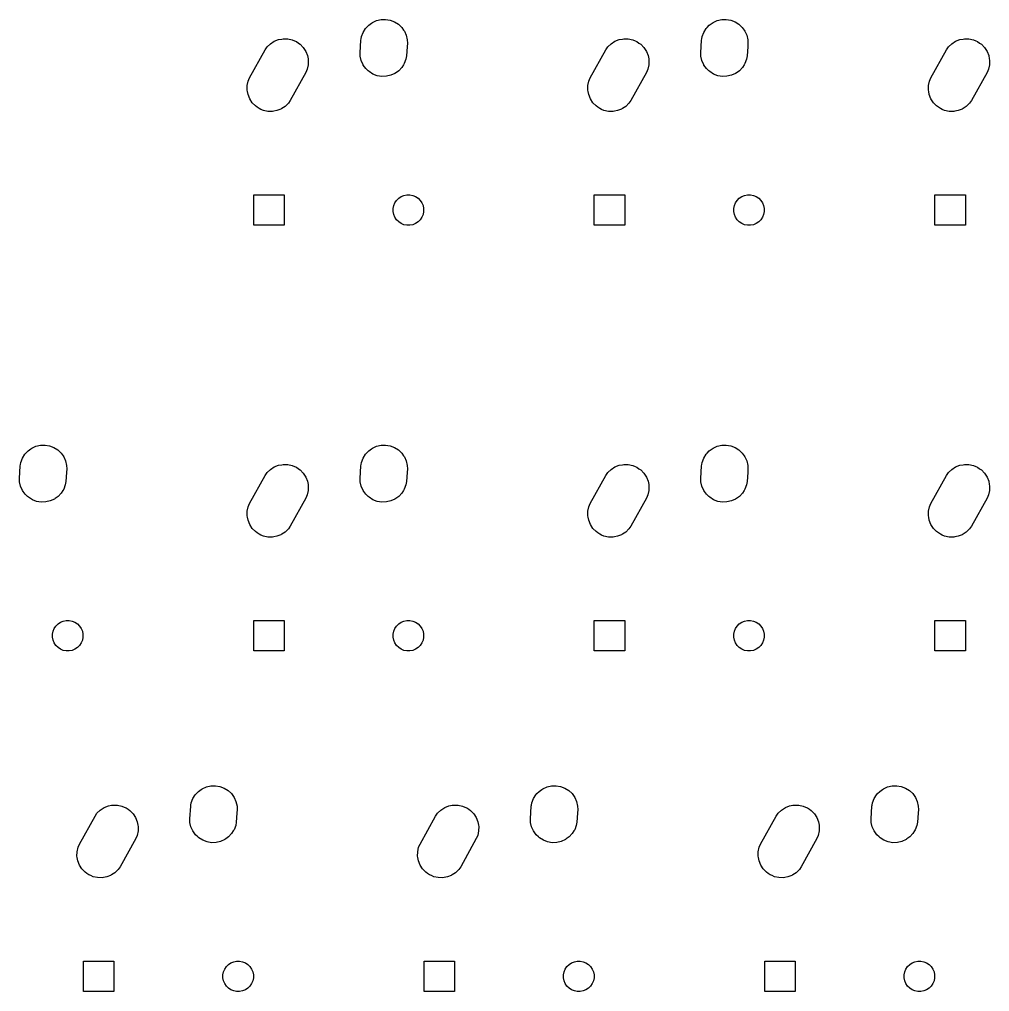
# Model space of a CAD drawing. Extents: x -4 to 377, y -6 to 112.
# Drawn here: x 82.9 to 137.1, y 55.3 to 109.7 of the extents above; entities that cross this region are included whole.
import ezdxf

# ---------------------------------------------------------------- set-up
doc = ezdxf.new("R2010")
doc.units = 0
doc.header["$MEASUREMENT"] = 0
doc.layers.add('BLACK', color=7, linetype='CONTINUOUS')

msp = doc.modelspace()

# ---------------------------------------------------------------- linework, layer by layer
at = {"layer": 'BLACK', "linetype": 'CONTINUOUS'}
for p, q in [((102.292, 109.219), (102.41, 109.344)), ((102.41, 109.344), (102.567, 109.456)), ((102.567, 109.456), (102.619, 109.493)), ((102.619, 109.493), (102.853, 109.598)), ((102.853, 109.598), (103.102, 109.656)), ((102.853, 109.598), (102.853, 109.598)), ((103.102, 109.656), (103.359, 109.664)), ((103.359, 109.664), (103.359, 109.664)), ((103.359, 109.664), (103.611, 109.621)), ((103.611, 109.621), (103.851, 109.53)), ((103.851, 109.53), (104.068, 109.394)), ((104.068, 109.394), (104.255, 109.219)), ((121.342, 109.219), (121.46, 109.344)), ((121.46, 109.344), (121.617, 109.456)), ((121.617, 109.456), (121.669, 109.493)), ((121.669, 109.493), (121.903, 109.598)), ((121.903, 109.598), (122.152, 109.656)), ((121.903, 109.598), (121.903, 109.598)), ((122.152, 109.656), (122.409, 109.664)), ((122.409, 109.664), (122.409, 109.664)), ((122.409, 109.664), (122.661, 109.621)), ((122.661, 109.621), (122.901, 109.53)), ((122.901, 109.53), (123.118, 109.394)), ((123.118, 109.394), (123.305, 109.219)), ((102.008, 108.701), (102.099, 108.941)), ((102.099, 108.941), (102.235, 109.158)), ((102.235, 109.158), (102.292, 109.219)), ((104.255, 109.219), (104.366, 109.062)), ((104.366, 109.062), (104.404, 109.01)), ((104.404, 109.01), (104.509, 108.776)), ((104.509, 108.776), (104.509, 108.776)), ((104.509, 108.776), (104.566, 108.527)), ((121.058, 108.701), (121.149, 108.941)), ((121.149, 108.941), (121.285, 109.158)), ((121.285, 109.158), (121.342, 109.219)), ((123.305, 109.219), (123.416, 109.062)), ((123.416, 109.062), (123.454, 109.01)), ((123.454, 109.01), (123.559, 108.776)), ((123.559, 108.776), (123.559, 108.776)), ((123.559, 108.776), (123.616, 108.527)), ((96.7334, 108.125), (96.9175, 108.304)), ((96.9175, 108.304), (97.1329, 108.443)), ((97.1329, 108.443), (97.3712, 108.537)), ((97.3712, 108.537), (97.5502, 108.57)), ((97.5502, 108.57), (97.6233, 108.583)), ((97.6233, 108.583), (97.8796, 108.579)), ((97.8796, 108.579), (98.1301, 108.525)), ((98.1301, 108.525), (98.2634, 108.467)), ((98.2634, 108.467), (98.3652, 108.423)), ((98.3652, 108.423), (98.4767, 108.346)), ((98.4767, 108.346), (98.576, 108.277)), ((98.576, 108.277), (98.576, 108.277)), ((98.576, 108.277), (98.7543, 108.093)), ((101.928, 107.805), (101.976, 108.512)), ((101.976, 108.512), (101.988, 108.583)), ((101.988, 108.583), (102.008, 108.701)), ((104.572, 108.335), (104.558, 108.125)), ((104.566, 108.527), (104.572, 108.335)), ((115.783, 108.125), (115.968, 108.304)), ((115.968, 108.304), (116.183, 108.443)), ((116.183, 108.443), (116.421, 108.537)), ((116.421, 108.537), (116.6, 108.57)), ((116.6, 108.57), (116.673, 108.583)), ((116.673, 108.583), (116.93, 108.579)), ((116.93, 108.579), (117.18, 108.525)), ((117.18, 108.525), (117.313, 108.467)), ((117.313, 108.467), (117.415, 108.423)), ((117.415, 108.423), (117.527, 108.346)), ((117.527, 108.346), (117.626, 108.277)), ((117.626, 108.277), (117.626, 108.277)), ((117.626, 108.277), (117.804, 108.093)), ((120.978, 107.805), (121.026, 108.512)), ((121.026, 108.512), (121.038, 108.583)), ((121.038, 108.583), (121.058, 108.701)), ((123.622, 108.335), (123.608, 108.125)), ((123.616, 108.527), (123.622, 108.335)), ((134.833, 108.125), (135.018, 108.304)), ((135.018, 108.304), (135.233, 108.443)), ((135.233, 108.443), (135.471, 108.537)), ((135.471, 108.537), (135.65, 108.57)), ((135.65, 108.57), (135.723, 108.583)), ((135.723, 108.583), (135.98, 108.579)), ((135.98, 108.579), (136.23, 108.525)), ((136.23, 108.525), (136.363, 108.467)), ((136.363, 108.467), (136.465, 108.423)), ((136.465, 108.423), (136.577, 108.346)), ((136.577, 108.346), (136.676, 108.277)), ((136.676, 108.277), (136.676, 108.277)), ((136.676, 108.277), (136.854, 108.093)), ((95.7512, 106.396), (96.6242, 107.968)), ((96.6242, 107.968), (96.7334, 108.125)), ((96.7334, 108.125), (96.7334, 108.125)), ((98.7543, 108.093), (98.8932, 107.878)), ((98.8932, 107.878), (98.9874, 107.639)), ((101.933, 107.639), (101.928, 107.805)), ((104.558, 108.125), (104.524, 107.628)), ((114.801, 106.396), (115.674, 107.968)), ((115.674, 107.968), (115.783, 108.125)), ((115.783, 108.125), (115.783, 108.125)), ((117.804, 108.093), (117.943, 107.878)), ((117.943, 107.878), (118.037, 107.639)), ((120.983, 107.639), (120.978, 107.805)), ((123.608, 108.125), (123.574, 107.628)), ((133.851, 106.396), (134.724, 107.968)), ((134.724, 107.968), (134.833, 108.125)), ((134.833, 108.125), (134.833, 108.125)), ((136.854, 108.093), (136.993, 107.878)), ((136.993, 107.878), (137.087, 107.639)), ((99.0292, 107.131), (98.9752, 106.88)), ((98.9874, 107.639), (99.02, 107.46)), ((99.02, 107.46), (99.0334, 107.387)), ((99.0334, 107.387), (99.0292, 107.131)), ((101.934, 107.613), (101.933, 107.639)), ((101.991, 107.364), (101.934, 107.613)), ((102.096, 107.13), (101.991, 107.364)), ((102.11, 107.111), (102.096, 107.13)), ((104.358, 107.13), (104.265, 106.982)), ((104.401, 107.199), (104.358, 107.13)), ((104.492, 107.439), (104.401, 107.199)), ((104.524, 107.628), (104.492, 107.439)), ((118.079, 107.131), (118.025, 106.88)), ((118.037, 107.639), (118.07, 107.46)), ((118.07, 107.46), (118.083, 107.387)), ((118.083, 107.387), (118.079, 107.131)), ((120.984, 107.613), (120.983, 107.639)), ((121.041, 107.364), (120.984, 107.613)), ((121.146, 107.13), (121.041, 107.364)), ((121.16, 107.111), (121.146, 107.13)), ((123.408, 107.13), (123.315, 106.982)), ((123.451, 107.199), (123.408, 107.13)), ((123.542, 107.439), (123.451, 107.199)), ((123.574, 107.628), (123.542, 107.439)), ((137.129, 107.131), (137.075, 106.88)), ((137.087, 107.639), (137.12, 107.46)), ((137.12, 107.46), (137.133, 107.387)), ((137.133, 107.387), (137.129, 107.131)), ((98.8988, 106.704), (98.0258, 105.132)), ((98.9752, 106.88), (98.8988, 106.704)), ((102.245, 106.921), (102.11, 107.111)), ((102.379, 106.796), (102.245, 106.921)), ((102.432, 106.746), (102.379, 106.796)), ((102.649, 106.61), (102.432, 106.746)), ((102.889, 106.519), (102.649, 106.61)), ((103.881, 106.647), (103.647, 106.542)), ((103.96, 106.703), (103.881, 106.647)), ((104.09, 106.796), (103.96, 106.703)), ((104.265, 106.982), (104.09, 106.796)), ((117.949, 106.704), (117.076, 105.132)), ((118.025, 106.88), (117.949, 106.704)), ((121.295, 106.921), (121.16, 107.111)), ((121.429, 106.796), (121.295, 106.921)), ((121.482, 106.746), (121.429, 106.796)), ((121.699, 106.61), (121.482, 106.746)), ((121.939, 106.519), (121.699, 106.61)), ((122.931, 106.647), (122.697, 106.542)), ((123.01, 106.703), (122.931, 106.647)), ((123.14, 106.796), (123.01, 106.703)), ((123.315, 106.982), (123.14, 106.796)), ((136.999, 106.704), (136.126, 105.132)), ((137.075, 106.88), (136.999, 106.704)), ((95.6208, 105.969), (95.6748, 106.22)), ((95.6748, 106.22), (95.7512, 106.396)), ((103.141, 106.476), (102.889, 106.519)), ((103.398, 106.484), (103.141, 106.476)), ((103.141, 106.476), (103.141, 106.476)), ((103.647, 106.542), (103.398, 106.484)), ((103.647, 106.542), (103.647, 106.542)), ((114.671, 105.969), (114.725, 106.22)), ((114.725, 106.22), (114.801, 106.396)), ((122.191, 106.476), (121.939, 106.519)), ((122.448, 106.484), (122.191, 106.476)), ((122.191, 106.476), (122.191, 106.476)), ((122.697, 106.542), (122.448, 106.484)), ((122.697, 106.542), (122.697, 106.542)), ((133.721, 105.969), (133.775, 106.22)), ((133.775, 106.22), (133.851, 106.396)), ((95.6166, 105.713), (95.6208, 105.969)), ((95.63, 105.64), (95.6166, 105.713)), ((95.6626, 105.461), (95.63, 105.64)), ((114.667, 105.713), (114.671, 105.969)), ((114.68, 105.64), (114.667, 105.713)), ((114.713, 105.461), (114.68, 105.64)), ((133.717, 105.713), (133.721, 105.969)), ((133.73, 105.64), (133.717, 105.713)), ((133.763, 105.461), (133.73, 105.64)), ((95.7568, 105.222), (95.6626, 105.461)), ((95.8957, 105.007), (95.7568, 105.222)), ((96.074, 104.823), (95.8957, 105.007)), ((97.9166, 104.975), (97.7325, 104.796)), ((98.0258, 105.132), (97.9166, 104.975)), ((97.9166, 104.975), (97.9166, 104.975)), ((114.807, 105.222), (114.713, 105.461)), ((114.946, 105.007), (114.807, 105.222)), ((115.124, 104.823), (114.946, 105.007)), ((116.967, 104.975), (116.782, 104.796)), ((117.076, 105.132), (116.967, 104.975)), ((116.967, 104.975), (116.967, 104.975)), ((133.857, 105.222), (133.763, 105.461)), ((133.996, 105.007), (133.857, 105.222)), ((134.174, 104.823), (133.996, 105.007)), ((136.017, 104.975), (135.832, 104.796)), ((136.126, 105.132), (136.017, 104.975)), ((136.017, 104.975), (136.017, 104.975)), ((96.1733, 104.754), (96.074, 104.823)), ((96.074, 104.823), (96.074, 104.823)), ((96.2848, 104.677), (96.1733, 104.754)), ((96.3866, 104.633), (96.2848, 104.677)), ((96.5199, 104.575), (96.3866, 104.633)), ((96.7704, 104.521), (96.5199, 104.575)), ((97.0267, 104.517), (96.7704, 104.521)), ((97.0998, 104.53), (97.0267, 104.517)), ((97.2788, 104.563), (97.0998, 104.53)), ((97.4945, 104.648), (97.2788, 104.563)), ((97.5171, 104.657), (97.4945, 104.648)), ((97.548, 104.677), (97.5171, 104.657)), ((97.7325, 104.796), (97.548, 104.677)), ((115.223, 104.754), (115.124, 104.823)), ((115.124, 104.823), (115.124, 104.823)), ((115.335, 104.677), (115.223, 104.754)), ((115.437, 104.633), (115.335, 104.677)), ((115.57, 104.575), (115.437, 104.633)), ((115.82, 104.521), (115.57, 104.575)), ((116.077, 104.517), (115.82, 104.521)), ((116.15, 104.53), (116.077, 104.517)), ((116.329, 104.563), (116.15, 104.53)), ((116.545, 104.648), (116.329, 104.563)), ((116.567, 104.657), (116.545, 104.648)), ((116.598, 104.677), (116.567, 104.657)), ((116.782, 104.796), (116.598, 104.677)), ((134.273, 104.754), (134.174, 104.823)), ((134.174, 104.823), (134.174, 104.823)), ((134.385, 104.677), (134.273, 104.754)), ((134.487, 104.633), (134.385, 104.677)), ((134.62, 104.575), (134.487, 104.633)), ((134.87, 104.521), (134.62, 104.575)), ((135.127, 104.517), (134.87, 104.521)), ((135.2, 104.53), (135.127, 104.517)), ((135.379, 104.563), (135.2, 104.53)), ((135.595, 104.648), (135.379, 104.563)), ((135.617, 104.657), (135.595, 104.648)), ((135.648, 104.677), (135.617, 104.657)), ((135.832, 104.796), (135.648, 104.677)), ((95.979, 98.149), (95.979, 99.851)), ((95.979, 99.851), (97.681, 99.851)), ((97.681, 99.851), (97.681, 98.149)), ((103.876, 99.4031), (103.969, 99.5425)), ((103.969, 99.5425), (104.088, 99.661)), ((104.088, 99.661), (104.227, 99.7541)), ((104.227, 99.7541), (104.382, 99.8183)), ((104.382, 99.8183), (104.546, 99.851)), ((104.546, 99.851), (104.714, 99.851)), ((104.714, 99.851), (104.878, 99.8183)), ((104.878, 99.8183), (105.033, 99.7541)), ((105.033, 99.7541), (105.172, 99.661)), ((105.172, 99.661), (105.291, 99.5425)), ((105.291, 99.5425), (105.384, 99.4031)), ((115.029, 98.149), (115.029, 99.851)), ((115.029, 99.851), (116.731, 99.851)), ((116.731, 99.851), (116.731, 98.149)), ((122.926, 99.4031), (123.019, 99.5425)), ((123.019, 99.5425), (123.138, 99.661)), ((123.138, 99.661), (123.277, 99.7541)), ((123.277, 99.7541), (123.432, 99.8183)), ((123.432, 99.8183), (123.596, 99.851)), ((123.596, 99.851), (123.764, 99.851)), ((123.764, 99.851), (123.928, 99.8183)), ((123.928, 99.8183), (124.083, 99.7541)), ((124.083, 99.7541), (124.222, 99.661)), ((124.222, 99.661), (124.341, 99.5425)), ((124.341, 99.5425), (124.434, 99.4031)), ((134.079, 98.149), (134.079, 99.851)), ((134.079, 99.851), (135.781, 99.851)), ((135.781, 99.851), (135.781, 98.149)), ((103.779, 99.0838), (103.812, 99.2482)), ((103.779, 98.9162), (103.779, 99.0838)), ((103.812, 99.2482), (103.876, 99.4031)), ((105.384, 99.4031), (105.448, 99.2482)), ((105.448, 99.2482), (105.481, 99.0838)), ((105.481, 99.0838), (105.481, 98.9162)), ((122.829, 99.0838), (122.862, 99.2482)), ((122.829, 98.9162), (122.829, 99.0838)), ((122.862, 99.2482), (122.926, 99.4031)), ((124.434, 99.4031), (124.498, 99.2482)), ((124.498, 99.2482), (124.531, 99.0838)), ((124.531, 99.0838), (124.531, 98.9162)), ((103.812, 98.7518), (103.779, 98.9162)), ((103.876, 98.5969), (103.812, 98.7518)), ((103.969, 98.4575), (103.876, 98.5969)), ((104.088, 98.339), (103.969, 98.4575)), ((105.291, 98.4575), (105.172, 98.339)), ((105.384, 98.5969), (105.291, 98.4575)), ((105.448, 98.7518), (105.384, 98.5969)), ((105.481, 98.9162), (105.448, 98.7518)), ((122.862, 98.7518), (122.829, 98.9162)), ((122.926, 98.5969), (122.862, 98.7518)), ((123.019, 98.4575), (122.926, 98.5969)), ((123.138, 98.339), (123.019, 98.4575)), ((124.341, 98.4575), (124.222, 98.339)), ((124.434, 98.5969), (124.341, 98.4575)), ((124.498, 98.7518), (124.434, 98.5969)), ((124.531, 98.9162), (124.498, 98.7518)), ((97.681, 98.149), (95.979, 98.149)), ((104.227, 98.2459), (104.088, 98.339)), ((104.382, 98.1817), (104.227, 98.2459)), ((104.546, 98.149), (104.382, 98.1817)), ((104.714, 98.149), (104.546, 98.149)), ((104.878, 98.1817), (104.714, 98.149)), ((105.033, 98.2459), (104.878, 98.1817)), ((105.172, 98.339), (105.033, 98.2459)), ((116.731, 98.149), (115.029, 98.149)), ((123.277, 98.2459), (123.138, 98.339)), ((123.432, 98.1817), (123.277, 98.2459)), ((123.596, 98.149), (123.432, 98.1817)), ((123.764, 98.149), (123.596, 98.149)), ((123.928, 98.1817), (123.764, 98.149)), ((124.083, 98.2459), (123.928, 98.1817)), ((124.222, 98.339), (124.083, 98.2459)), ((135.781, 98.149), (134.079, 98.149)), ((83.1847, 85.3479), (83.242, 85.4087)), ((83.242, 85.4087), (83.3603, 85.5345)), ((83.3603, 85.5345), (83.5166, 85.6458)), ((83.5166, 85.6458), (83.569, 85.6832)), ((83.569, 85.6832), (83.8027, 85.7883)), ((83.8027, 85.7883), (83.8028, 85.7883)), ((83.8028, 85.7883), (84.0525, 85.8459)), ((84.0525, 85.8459), (84.3086, 85.8536)), ((84.3086, 85.8536), (84.3086, 85.8536)), ((84.3086, 85.8536), (84.5614, 85.8112)), ((84.5614, 85.8112), (84.801, 85.7203)), ((84.801, 85.7203), (85.0183, 85.5844)), ((85.0183, 85.5844), (85.2049, 85.4087)), ((85.2049, 85.4087), (85.3162, 85.2524)), ((102.235, 85.3479), (102.292, 85.4087)), ((102.292, 85.4087), (102.41, 85.5345)), ((102.41, 85.5345), (102.567, 85.6458)), ((102.567, 85.6458), (102.619, 85.6832)), ((102.619, 85.6832), (102.853, 85.7883)), ((102.853, 85.7883), (103.102, 85.8459)), ((102.853, 85.7883), (102.853, 85.7883)), ((103.102, 85.8459), (103.359, 85.8536)), ((103.359, 85.8536), (103.359, 85.8536)), ((103.359, 85.8536), (103.611, 85.8112)), ((103.611, 85.8112), (103.851, 85.7203)), ((103.851, 85.7203), (104.068, 85.5844)), ((104.068, 85.5844), (104.255, 85.4087)), ((104.255, 85.4087), (104.366, 85.2524)), ((121.285, 85.3479), (121.342, 85.4087)), ((121.342, 85.4087), (121.46, 85.5345)), ((121.46, 85.5345), (121.617, 85.6458)), ((121.617, 85.6458), (121.669, 85.6832)), ((121.669, 85.6832), (121.903, 85.7883)), ((121.903, 85.7883), (122.152, 85.8459)), ((121.903, 85.7883), (121.903, 85.7883)), ((122.152, 85.8459), (122.409, 85.8536)), ((122.409, 85.8536), (122.409, 85.8536)), ((122.409, 85.8536), (122.661, 85.8112)), ((122.661, 85.8112), (122.901, 85.7203)), ((122.901, 85.7203), (123.118, 85.5844)), ((123.118, 85.5844), (123.305, 85.4087)), ((123.305, 85.4087), (123.416, 85.2524)), ((82.938, 84.7729), (82.9579, 84.891)), ((82.9579, 84.891), (83.0488, 85.1306)), ((83.0488, 85.1306), (83.1847, 85.3479)), ((85.3162, 85.2524), (85.3536, 85.2)), ((85.3536, 85.2), (85.4587, 84.9663)), ((85.4587, 84.9663), (85.4587, 84.9663)), ((85.4587, 84.9663), (85.5163, 84.7166)), ((101.988, 84.7729), (102.008, 84.891)), ((102.008, 84.891), (102.099, 85.1306)), ((102.099, 85.1306), (102.235, 85.3479)), ((104.366, 85.2524), (104.404, 85.2)), ((104.404, 85.2), (104.509, 84.9663)), ((104.509, 84.9663), (104.509, 84.9663)), ((104.509, 84.9663), (104.566, 84.7166)), ((121.038, 84.7729), (121.058, 84.891)), ((121.058, 84.891), (121.149, 85.1306)), ((121.149, 85.1306), (121.285, 85.3479)), ((123.416, 85.2524), (123.454, 85.2)), ((123.454, 85.2), (123.559, 84.9663)), ((123.559, 84.9663), (123.559, 84.9663)), ((123.559, 84.9663), (123.616, 84.7166)), ((82.8779, 83.9954), (82.9261, 84.7016)), ((82.9261, 84.7016), (82.938, 84.7729)), ((85.5078, 84.3155), (85.4739, 83.8184)), ((85.5221, 84.5246), (85.5078, 84.3155)), ((85.5163, 84.7166), (85.5221, 84.5246)), ((96.6242, 84.1575), (96.7334, 84.3155)), ((96.7334, 84.3155), (96.9175, 84.4938)), ((96.7334, 84.3155), (96.7334, 84.3155)), ((96.9175, 84.4938), (97.1329, 84.6327)), ((97.1329, 84.6327), (97.3712, 84.7269)), ((97.3712, 84.7269), (97.5502, 84.7595)), ((97.5502, 84.7595), (97.6233, 84.7729)), ((97.6233, 84.7729), (97.8796, 84.7687)), ((97.8796, 84.7687), (98.1301, 84.7147)), ((98.1301, 84.7147), (98.2634, 84.6569)), ((98.2634, 84.6569), (98.3652, 84.6128)), ((98.3652, 84.6128), (98.4767, 84.5357)), ((98.4767, 84.5357), (98.576, 84.467)), ((98.576, 84.467), (98.576, 84.467)), ((98.576, 84.467), (98.7543, 84.2829)), ((98.7543, 84.2829), (98.8932, 84.0675)), ((101.928, 83.9954), (101.976, 84.7016)), ((101.976, 84.7016), (101.988, 84.7729)), ((104.558, 84.3155), (104.524, 83.8184)), ((104.572, 84.5246), (104.558, 84.3155)), ((104.566, 84.7166), (104.572, 84.5246)), ((115.674, 84.1575), (115.783, 84.3155)), ((115.783, 84.3155), (115.968, 84.4938)), ((115.783, 84.3155), (115.783, 84.3155)), ((115.968, 84.4938), (116.183, 84.6327)), ((116.183, 84.6327), (116.421, 84.7269)), ((116.421, 84.7269), (116.6, 84.7595)), ((116.6, 84.7595), (116.673, 84.7729)), ((116.673, 84.7729), (116.93, 84.7687)), ((116.93, 84.7687), (117.18, 84.7147)), ((117.18, 84.7147), (117.313, 84.6569)), ((117.313, 84.6569), (117.415, 84.6128)), ((117.415, 84.6128), (117.527, 84.5357)), ((117.527, 84.5357), (117.626, 84.467)), ((117.626, 84.467), (117.626, 84.467)), ((117.626, 84.467), (117.804, 84.2829)), ((117.804, 84.2829), (117.943, 84.0675)), ((120.978, 83.9954), (121.026, 84.7016)), ((121.026, 84.7016), (121.038, 84.7729)), ((123.608, 84.3155), (123.574, 83.8184)), ((123.622, 84.5246), (123.608, 84.3155)), ((123.616, 84.7166), (123.622, 84.5246)), ((134.724, 84.1575), (134.833, 84.3155)), ((134.833, 84.3155), (135.018, 84.4938)), ((134.833, 84.3155), (134.833, 84.3155)), ((135.018, 84.4938), (135.233, 84.6327)), ((135.233, 84.6327), (135.471, 84.7269)), ((135.471, 84.7269), (135.65, 84.7595)), ((135.65, 84.7595), (135.723, 84.7729)), ((135.723, 84.7729), (135.98, 84.7687)), ((135.98, 84.7687), (136.23, 84.7147)), ((136.23, 84.7147), (136.363, 84.6569)), ((136.363, 84.6569), (136.465, 84.6128)), ((136.465, 84.6128), (136.577, 84.5357)), ((136.577, 84.5357), (136.676, 84.467)), ((136.676, 84.467), (136.676, 84.467)), ((136.676, 84.467), (136.854, 84.2829)), ((136.854, 84.2829), (136.993, 84.0675)), ((82.8829, 83.8292), (82.8779, 83.9954)), ((82.8837, 83.8034), (82.8829, 83.8292)), ((82.9413, 83.5537), (82.8837, 83.8034)), ((85.4739, 83.8184), (85.4421, 83.629)), ((95.7512, 82.5859), (96.6242, 84.1575)), ((98.8932, 84.0675), (98.9874, 83.8292)), ((98.9874, 83.8292), (99.02, 83.6502)), ((101.933, 83.8292), (101.928, 83.9954)), ((101.934, 83.8034), (101.933, 83.8292)), ((101.991, 83.5537), (101.934, 83.8034)), ((104.524, 83.8184), (104.492, 83.629)), ((114.801, 82.5859), (115.674, 84.1575)), ((117.943, 84.0675), (118.037, 83.8292)), ((118.037, 83.8292), (118.07, 83.6502)), ((120.983, 83.8292), (120.978, 83.9954)), ((120.984, 83.8034), (120.983, 83.8292)), ((121.041, 83.5537), (120.984, 83.8034)), ((123.574, 83.8184), (123.542, 83.629)), ((133.851, 82.5859), (134.724, 84.1575)), ((136.993, 84.0675), (137.087, 83.8292)), ((137.087, 83.8292), (137.12, 83.6502)), ((83.0464, 83.32), (82.9413, 83.5537)), ((83.0838, 83.2675), (83.0464, 83.32)), ((83.1951, 83.1113), (83.0838, 83.2675)), ((85.3078, 83.32), (85.2153, 83.1721)), ((85.3512, 83.3894), (85.3078, 83.32)), ((85.4421, 83.629), (85.3512, 83.3894)), ((99.0292, 83.3208), (98.9752, 83.0703)), ((99.02, 83.6502), (99.0334, 83.5771)), ((99.0334, 83.5771), (99.0292, 83.3208)), ((102.096, 83.32), (101.991, 83.5537)), ((102.134, 83.2675), (102.096, 83.32)), ((102.245, 83.1113), (102.134, 83.2675)), ((104.358, 83.32), (104.265, 83.1721)), ((104.401, 83.3894), (104.358, 83.32)), ((104.492, 83.629), (104.401, 83.3894)), ((118.079, 83.3208), (118.025, 83.0703)), ((118.07, 83.6502), (118.083, 83.5771)), ((118.083, 83.5771), (118.079, 83.3208)), ((121.146, 83.32), (121.041, 83.5537)), ((121.184, 83.2675), (121.146, 83.32)), ((121.295, 83.1113), (121.184, 83.2675)), ((123.408, 83.32), (123.315, 83.1721)), ((123.451, 83.3894), (123.408, 83.32)), ((123.542, 83.629), (123.451, 83.3894)), ((137.129, 83.3208), (137.075, 83.0703)), ((137.12, 83.6502), (137.133, 83.5771)), ((137.133, 83.5771), (137.129, 83.3208)), ((83.3287, 82.9855), (83.1951, 83.1113)), ((83.3817, 82.9356), (83.3287, 82.9855)), ((83.599, 82.7997), (83.3817, 82.9356)), ((83.8386, 82.7088), (83.599, 82.7997)), ((84.0914, 82.6664), (83.8386, 82.7088)), ((84.3475, 82.6741), (84.0914, 82.6664)), ((84.0914, 82.6664), (84.0914, 82.6664)), ((84.5972, 82.7317), (84.3475, 82.6741)), ((84.5973, 82.7317), (84.5972, 82.7317)), ((84.831, 82.8368), (84.5973, 82.7317)), ((84.8834, 82.8742), (84.831, 82.8368)), ((85.0397, 82.9855), (84.8834, 82.8742)), ((85.2153, 83.1721), (85.0397, 82.9855)), ((98.8988, 82.8941), (98.0258, 81.3225)), ((98.9752, 83.0703), (98.8988, 82.8941)), ((102.379, 82.9855), (102.245, 83.1113)), ((102.432, 82.9356), (102.379, 82.9855)), ((102.649, 82.7997), (102.432, 82.9356)), ((102.889, 82.7088), (102.649, 82.7997)), ((103.141, 82.6664), (102.889, 82.7088)), ((103.398, 82.6741), (103.141, 82.6664)), ((103.141, 82.6664), (103.141, 82.6664)), ((103.647, 82.7317), (103.398, 82.6741)), ((103.881, 82.8368), (103.647, 82.7317)), ((103.647, 82.7317), (103.647, 82.7317)), ((103.933, 82.8742), (103.881, 82.8368)), ((104.09, 82.9855), (103.933, 82.8742)), ((104.265, 83.1721), (104.09, 82.9855)), ((117.949, 82.8941), (117.076, 81.3225)), ((118.025, 83.0703), (117.949, 82.8941)), ((121.429, 82.9855), (121.295, 83.1113)), ((121.482, 82.9356), (121.429, 82.9855)), ((121.699, 82.7997), (121.482, 82.9356)), ((121.939, 82.7088), (121.699, 82.7997)), ((122.191, 82.6664), (121.939, 82.7088)), ((122.448, 82.6741), (122.191, 82.6664)), ((122.191, 82.6664), (122.191, 82.6664)), ((122.697, 82.7317), (122.448, 82.6741)), ((122.931, 82.8368), (122.697, 82.7317)), ((122.697, 82.7317), (122.697, 82.7317)), ((122.983, 82.8742), (122.931, 82.8368)), ((123.14, 82.9855), (122.983, 82.8742)), ((123.315, 83.1721), (123.14, 82.9855)), ((136.999, 82.8941), (136.126, 81.3225)), ((137.075, 83.0703), (136.999, 82.8941)), ((95.6166, 81.9029), (95.6208, 82.1592)), ((95.6208, 82.1592), (95.6748, 82.4097)), ((95.6748, 82.4097), (95.7512, 82.5859)), ((114.667, 81.9029), (114.671, 82.1592)), ((114.671, 82.1592), (114.725, 82.4097)), ((114.725, 82.4097), (114.801, 82.5859)), ((133.717, 81.9029), (133.721, 82.1592)), ((133.721, 82.1592), (133.775, 82.4097)), ((133.775, 82.4097), (133.851, 82.5859)), ((95.63, 81.8298), (95.6166, 81.9029)), ((95.6626, 81.6508), (95.63, 81.8298)), ((95.7568, 81.4125), (95.6626, 81.6508)), ((114.68, 81.8298), (114.667, 81.9029)), ((114.713, 81.6508), (114.68, 81.8298)), ((114.807, 81.4125), (114.713, 81.6508)), ((133.73, 81.8298), (133.717, 81.9029)), ((133.763, 81.6508), (133.73, 81.8298)), ((133.857, 81.4125), (133.763, 81.6508)), ((95.8957, 81.1971), (95.7568, 81.4125)), ((96.074, 81.013), (95.8957, 81.1971)), ((97.9166, 81.1645), (97.7325, 80.9862)), ((98.0258, 81.3225), (97.9166, 81.1645)), ((97.9166, 81.1645), (97.9166, 81.1645)), ((114.946, 81.1971), (114.807, 81.4125)), ((115.124, 81.013), (114.946, 81.1971)), ((116.967, 81.1645), (116.782, 80.9862)), ((117.076, 81.3225), (116.967, 81.1645)), ((116.967, 81.1645), (116.967, 81.1645)), ((133.996, 81.1971), (133.857, 81.4125)), ((134.174, 81.013), (133.996, 81.1971)), ((136.017, 81.1645), (135.832, 80.9862)), ((136.126, 81.3225), (136.017, 81.1645)), ((136.017, 81.1645), (136.017, 81.1645)), ((96.1733, 80.9443), (96.074, 81.013)), ((96.074, 81.013), (96.074, 81.013)), ((96.2848, 80.8672), (96.1733, 80.9443)), ((96.3866, 80.8231), (96.2848, 80.8672)), ((96.5199, 80.7653), (96.3866, 80.8231)), ((96.7704, 80.7113), (96.5199, 80.7653)), ((97.0267, 80.7071), (96.7704, 80.7113)), ((97.0998, 80.7205), (97.0267, 80.7071)), ((97.2788, 80.7531), (97.0998, 80.7205)), ((97.4945, 80.8384), (97.2788, 80.7531)), ((97.5171, 80.8473), (97.4945, 80.8384)), ((97.548, 80.8672), (97.5171, 80.8473)), ((97.7325, 80.9862), (97.548, 80.8672)), ((115.223, 80.9443), (115.124, 81.013)), ((115.124, 81.013), (115.124, 81.013)), ((115.335, 80.8672), (115.223, 80.9443)), ((115.437, 80.8231), (115.335, 80.8672)), ((115.57, 80.7653), (115.437, 80.8231)), ((115.82, 80.7113), (115.57, 80.7653)), ((116.077, 80.7071), (115.82, 80.7113)), ((116.15, 80.7205), (116.077, 80.7071)), ((116.329, 80.7531), (116.15, 80.7205)), ((116.545, 80.8384), (116.329, 80.7531)), ((116.567, 80.8473), (116.545, 80.8384)), ((116.598, 80.8672), (116.567, 80.8473)), ((116.782, 80.9862), (116.598, 80.8672)), ((134.273, 80.9443), (134.174, 81.013)), ((134.174, 81.013), (134.174, 81.013)), ((134.385, 80.8672), (134.273, 80.9443)), ((134.487, 80.8231), (134.385, 80.8672)), ((134.62, 80.7653), (134.487, 80.8231)), ((134.87, 80.7113), (134.62, 80.7653)), ((135.127, 80.7071), (134.87, 80.7113)), ((135.2, 80.7205), (135.127, 80.7071)), ((135.379, 80.7531), (135.2, 80.7205)), ((135.595, 80.8384), (135.379, 80.7531)), ((135.617, 80.8473), (135.595, 80.8384)), ((135.648, 80.8672), (135.617, 80.8473)), ((135.832, 80.9862), (135.648, 80.8672)), ((84.7617, 75.4382), (84.8259, 75.5931)), ((84.8259, 75.5931), (84.919, 75.7325)), ((84.919, 75.7325), (85.0375, 75.851)), ((85.0375, 75.851), (85.1769, 75.9441)), ((85.1769, 75.9441), (85.3318, 76.0083)), ((85.3318, 76.0083), (85.4962, 76.041)), ((85.4962, 76.041), (85.6638, 76.041)), ((85.6638, 76.041), (85.8282, 76.0083)), ((85.8282, 76.0083), (85.9831, 75.9441)), ((85.9831, 75.9441), (86.1225, 75.851)), ((86.1225, 75.851), (86.241, 75.7325)), ((86.241, 75.7325), (86.3341, 75.5931)), ((86.3341, 75.5931), (86.3983, 75.4382)), ((95.979, 74.339), (95.979, 76.041)), ((95.979, 76.041), (97.681, 76.041)), ((97.681, 76.041), (97.681, 74.339)), ((103.812, 75.4382), (103.876, 75.5931)), ((103.876, 75.5931), (103.969, 75.7325)), ((103.969, 75.7325), (104.088, 75.851)), ((104.088, 75.851), (104.227, 75.9441)), ((104.227, 75.9441), (104.382, 76.0083)), ((104.382, 76.0083), (104.546, 76.041)), ((104.546, 76.041), (104.714, 76.041)), ((104.714, 76.041), (104.878, 76.0083)), ((104.878, 76.0083), (105.033, 75.9441)), ((105.033, 75.9441), (105.172, 75.851)), ((105.172, 75.851), (105.291, 75.7325)), ((105.291, 75.7325), (105.384, 75.5931)), ((105.384, 75.5931), (105.448, 75.4382)), ((115.029, 74.339), (115.029, 76.041)), ((115.029, 76.041), (116.731, 76.041)), ((116.731, 76.041), (116.731, 74.339)), ((122.862, 75.4382), (122.926, 75.5931)), ((122.926, 75.5931), (123.019, 75.7325)), ((123.019, 75.7325), (123.138, 75.851)), ((123.138, 75.851), (123.277, 75.9441)), ((123.277, 75.9441), (123.432, 76.0083)), ((123.432, 76.0083), (123.596, 76.041)), ((123.596, 76.041), (123.764, 76.041)), ((123.764, 76.041), (123.928, 76.0083)), ((123.928, 76.0083), (124.083, 75.9441)), ((124.083, 75.9441), (124.222, 75.851)), ((124.222, 75.851), (124.341, 75.7325)), ((124.341, 75.7325), (124.434, 75.5931)), ((124.434, 75.5931), (124.498, 75.4382)), ((134.079, 74.339), (134.079, 76.041)), ((134.079, 76.041), (135.781, 76.041)), ((135.781, 76.041), (135.781, 74.339)), ((84.729, 75.2738), (84.7617, 75.4382)), ((84.729, 75.1062), (84.729, 75.2738)), ((84.7617, 74.9418), (84.729, 75.1062)), ((86.3983, 75.4382), (86.431, 75.2738)), ((86.431, 75.1062), (86.3983, 74.9418)), ((86.431, 75.2738), (86.431, 75.1062)), ((103.779, 75.2738), (103.812, 75.4382)), ((103.779, 75.1062), (103.779, 75.2738)), ((103.812, 74.9418), (103.779, 75.1062)), ((105.448, 75.4382), (105.481, 75.2738)), ((105.481, 75.1062), (105.448, 74.9418)), ((105.481, 75.2738), (105.481, 75.1062)), ((122.829, 75.2738), (122.862, 75.4382)), ((122.829, 75.1062), (122.829, 75.2738)), ((122.862, 74.9418), (122.829, 75.1062)), ((124.498, 75.4382), (124.531, 75.2738)), ((124.531, 75.1062), (124.498, 74.9418)), ((124.531, 75.2738), (124.531, 75.1062)), ((84.8259, 74.7869), (84.7617, 74.9418)), ((84.919, 74.6475), (84.8259, 74.7869)), ((85.0375, 74.529), (84.919, 74.6475)), ((85.1769, 74.4359), (85.0375, 74.529)), ((86.1225, 74.529), (85.9831, 74.4359)), ((86.241, 74.6475), (86.1225, 74.529)), ((86.3341, 74.7869), (86.241, 74.6475)), ((86.3983, 74.9418), (86.3341, 74.7869)), ((103.876, 74.7869), (103.812, 74.9418)), ((103.969, 74.6475), (103.876, 74.7869)), ((104.088, 74.529), (103.969, 74.6475)), ((104.227, 74.4359), (104.088, 74.529)), ((105.172, 74.529), (105.033, 74.4359)), ((105.291, 74.6475), (105.172, 74.529)), ((105.384, 74.7869), (105.291, 74.6475)), ((105.448, 74.9418), (105.384, 74.7869)), ((122.926, 74.7869), (122.862, 74.9418)), ((123.019, 74.6475), (122.926, 74.7869)), ((123.138, 74.529), (123.019, 74.6475)), ((123.277, 74.4359), (123.138, 74.529)), ((124.222, 74.529), (124.083, 74.4359)), ((124.341, 74.6475), (124.222, 74.529)), ((124.434, 74.7869), (124.341, 74.6475)), ((124.498, 74.9418), (124.434, 74.7869)), ((85.3318, 74.3717), (85.1769, 74.4359)), ((85.4962, 74.339), (85.3318, 74.3717)), ((85.6638, 74.339), (85.4962, 74.339)), ((85.8282, 74.3717), (85.6638, 74.339)), ((85.9831, 74.4359), (85.8282, 74.3717)), ((97.681, 74.339), (95.979, 74.339)), ((104.382, 74.3717), (104.227, 74.4359)), ((104.546, 74.339), (104.382, 74.3717)), ((104.714, 74.339), (104.546, 74.339)), ((104.878, 74.3717), (104.714, 74.339)), ((105.033, 74.4359), (104.878, 74.3717)), ((116.731, 74.339), (115.029, 74.339)), ((123.432, 74.3717), (123.277, 74.4359)), ((123.596, 74.339), (123.432, 74.3717)), ((123.764, 74.339), (123.596, 74.339)), ((123.928, 74.3717), (123.764, 74.339)), ((124.083, 74.4359), (123.928, 74.3717)), ((135.781, 74.339), (134.079, 74.339)), ((92.7147, 66.2979), (92.7719, 66.3587)), ((92.7719, 66.3587), (92.8903, 66.4845)), ((92.8903, 66.4845), (93.0466, 66.5958)), ((93.0466, 66.5958), (93.099, 66.6332)), ((93.099, 66.6332), (93.3327, 66.7383)), ((93.3327, 66.7383), (93.3328, 66.7383)), ((93.3328, 66.7383), (93.5825, 66.7959)), ((93.5825, 66.7959), (93.8386, 66.8036)), ((93.8386, 66.8036), (93.8386, 66.8036)), ((93.8386, 66.8036), (94.0914, 66.7612)), ((94.0914, 66.7612), (94.331, 66.6703)), ((94.331, 66.6703), (94.5483, 66.5344)), ((94.5483, 66.5344), (94.7349, 66.3587)), ((94.7349, 66.3587), (94.8462, 66.2024)), ((111.765, 66.2979), (111.822, 66.3587)), ((111.822, 66.3587), (111.94, 66.4845)), ((111.94, 66.4845), (112.097, 66.5958)), ((112.097, 66.5958), (112.149, 66.6332)), ((112.149, 66.6332), (112.383, 66.7383)), ((112.383, 66.7383), (112.632, 66.7959)), ((112.383, 66.7383), (112.383, 66.7383)), ((112.632, 66.7959), (112.889, 66.8036)), ((112.889, 66.8036), (112.889, 66.8036)), ((112.889, 66.8036), (113.141, 66.7612)), ((113.141, 66.7612), (113.381, 66.6703)), ((113.381, 66.6703), (113.598, 66.5344)), ((113.598, 66.5344), (113.785, 66.3587)), ((113.785, 66.3587), (113.896, 66.2024)), ((130.815, 66.2979), (130.872, 66.3587)), ((130.872, 66.3587), (130.99, 66.4845)), ((130.99, 66.4845), (131.147, 66.5958)), ((131.147, 66.5958), (131.199, 66.6332)), ((131.199, 66.6332), (131.433, 66.7383)), ((131.433, 66.7383), (131.682, 66.7959)), ((131.433, 66.7383), (131.433, 66.7383)), ((131.682, 66.7959), (131.939, 66.8036)), ((131.939, 66.8036), (131.939, 66.8036)), ((131.939, 66.8036), (132.191, 66.7612)), ((132.191, 66.7612), (132.431, 66.6703)), ((132.431, 66.6703), (132.648, 66.5344)), ((132.648, 66.5344), (132.835, 66.3587)), ((132.835, 66.3587), (132.946, 66.2024)), ((92.468, 65.7229), (92.4879, 65.841)), ((92.4879, 65.841), (92.5788, 66.0806)), ((92.5788, 66.0806), (92.7147, 66.2979)), ((94.8462, 66.2024), (94.8836, 66.15)), ((94.8836, 66.15), (94.9887, 65.9163)), ((94.9887, 65.9163), (94.9887, 65.9163)), ((94.9887, 65.9163), (95.0463, 65.6666)), ((111.518, 65.7229), (111.538, 65.841)), ((111.538, 65.841), (111.629, 66.0806)), ((111.629, 66.0806), (111.765, 66.2979)), ((113.896, 66.2024), (113.934, 66.15)), ((113.934, 66.15), (114.039, 65.9163)), ((114.039, 65.9163), (114.039, 65.9163)), ((114.039, 65.9163), (114.096, 65.6666)), ((130.568, 65.7229), (130.588, 65.841)), ((130.588, 65.841), (130.679, 66.0806)), ((130.679, 66.0806), (130.815, 66.2979)), ((132.946, 66.2024), (132.984, 66.15)), ((132.984, 66.15), (133.089, 65.9163)), ((133.089, 65.9163), (133.089, 65.9163)), ((133.089, 65.9163), (133.146, 65.6666)), ((87.1042, 65.1075), (87.2134, 65.2655)), ((87.2134, 65.2655), (87.3975, 65.4438)), ((87.2134, 65.2655), (87.2134, 65.2655)), ((87.3975, 65.4438), (87.6129, 65.5827)), ((87.6129, 65.5827), (87.8512, 65.6769)), ((87.8512, 65.6769), (88.0302, 65.7095)), ((88.0302, 65.7095), (88.1033, 65.7229)), ((88.1033, 65.7229), (88.3596, 65.7187)), ((88.3596, 65.7187), (88.6101, 65.6647)), ((88.6101, 65.6647), (88.7434, 65.6069)), ((88.7434, 65.6069), (88.8452, 65.5628)), ((88.8452, 65.5628), (88.9567, 65.4857)), ((88.9567, 65.4857), (89.056, 65.417)), ((89.056, 65.417), (89.056, 65.417)), ((89.056, 65.417), (89.2343, 65.2329)), ((92.4079, 64.9454), (92.4561, 65.6516)), ((92.4561, 65.6516), (92.468, 65.7229)), ((95.0378, 65.2655), (95.0039, 64.7684)), ((95.0521, 65.4746), (95.0378, 65.2655)), ((95.0463, 65.6666), (95.0521, 65.4746)), ((106.154, 65.1075), (106.263, 65.2655)), ((106.263, 65.2655), (106.448, 65.4438)), ((106.263, 65.2655), (106.263, 65.2655)), ((106.448, 65.4438), (106.663, 65.5827)), ((106.663, 65.5827), (106.901, 65.6769)), ((106.901, 65.6769), (107.08, 65.7095)), ((107.08, 65.7095), (107.153, 65.7229)), ((107.153, 65.7229), (107.41, 65.7187)), ((107.41, 65.7187), (107.66, 65.6647)), ((107.66, 65.6647), (107.793, 65.6069)), ((107.793, 65.6069), (107.895, 65.5628)), ((107.895, 65.5628), (108.007, 65.4857)), ((108.007, 65.4857), (108.106, 65.417)), ((108.106, 65.417), (108.106, 65.417)), ((108.106, 65.417), (108.284, 65.2329)), ((111.458, 64.9454), (111.506, 65.6516)), ((111.506, 65.6516), (111.518, 65.7229)), ((114.088, 65.2655), (114.054, 64.7684)), ((114.102, 65.4746), (114.088, 65.2655)), ((114.096, 65.6666), (114.102, 65.4746)), ((125.204, 65.1075), (125.313, 65.2655)), ((125.313, 65.2655), (125.498, 65.4438)), ((125.313, 65.2655), (125.313, 65.2655)), ((125.498, 65.4438), (125.713, 65.5827)), ((125.713, 65.5827), (125.951, 65.6769)), ((125.951, 65.6769), (126.13, 65.7095)), ((126.13, 65.7095), (126.203, 65.7229)), ((126.203, 65.7229), (126.46, 65.7187)), ((126.46, 65.7187), (126.71, 65.6647)), ((126.71, 65.6647), (126.843, 65.6069)), ((126.843, 65.6069), (126.945, 65.5628)), ((126.945, 65.5628), (127.057, 65.4857)), ((127.057, 65.4857), (127.156, 65.417)), ((127.156, 65.417), (127.156, 65.417)), ((127.156, 65.417), (127.334, 65.2329)), ((130.508, 64.9454), (130.556, 65.6516)), ((130.556, 65.6516), (130.568, 65.7229)), ((133.138, 65.2655), (133.104, 64.7684)), ((133.152, 65.4746), (133.138, 65.2655)), ((133.146, 65.6666), (133.152, 65.4746)), ((86.2312, 63.5359), (87.1042, 65.1075)), ((89.2343, 65.2329), (89.3732, 65.0175)), ((89.3732, 65.0175), (89.4674, 64.7792)), ((89.4674, 64.7792), (89.5, 64.6002)), ((92.4129, 64.7792), (92.4079, 64.9454)), ((92.4137, 64.7534), (92.4129, 64.7792)), ((92.4713, 64.5037), (92.4137, 64.7534)), ((95.0039, 64.7684), (94.9721, 64.579)), ((105.281, 63.5359), (106.154, 65.1075)), ((108.284, 65.2329), (108.423, 65.0175)), ((108.423, 65.0175), (108.517, 64.7792)), ((108.517, 64.7792), (108.55, 64.6002)), ((111.463, 64.7792), (111.458, 64.9454)), ((111.464, 64.7534), (111.463, 64.7792)), ((111.521, 64.5037), (111.464, 64.7534)), ((114.054, 64.7684), (114.022, 64.579)), ((124.331, 63.5359), (125.204, 65.1075)), ((127.334, 65.2329), (127.473, 65.0175)), ((127.473, 65.0175), (127.567, 64.7792)), ((127.567, 64.7792), (127.6, 64.6002)), ((130.513, 64.7792), (130.508, 64.9454)), ((130.514, 64.7534), (130.513, 64.7792)), ((130.571, 64.5037), (130.514, 64.7534)), ((133.104, 64.7684), (133.072, 64.579)), ((89.5092, 64.2708), (89.4552, 64.0203)), ((89.5, 64.6002), (89.5134, 64.5271)), ((89.5134, 64.5271), (89.5092, 64.2708)), ((92.5764, 64.27), (92.4713, 64.5037)), ((92.6138, 64.2176), (92.5764, 64.27)), ((92.7251, 64.0613), (92.6138, 64.2176)), ((94.8378, 64.27), (94.7453, 64.1221)), ((94.8812, 64.3394), (94.8378, 64.27)), ((94.9721, 64.579), (94.8812, 64.3394)), ((108.559, 64.2708), (108.505, 64.0203)), ((108.55, 64.6002), (108.563, 64.5271)), ((108.563, 64.5271), (108.559, 64.2708)), ((111.626, 64.27), (111.521, 64.5037)), ((111.664, 64.2176), (111.626, 64.27)), ((111.775, 64.0613), (111.664, 64.2176)), ((113.888, 64.27), (113.795, 64.1221)), ((113.931, 64.3394), (113.888, 64.27)), ((114.022, 64.579), (113.931, 64.3394)), ((127.609, 64.2708), (127.555, 64.0203)), ((127.6, 64.6002), (127.613, 64.5271)), ((127.613, 64.5271), (127.609, 64.2708)), ((130.676, 64.27), (130.571, 64.5037)), ((130.714, 64.2176), (130.676, 64.27)), ((130.825, 64.0613), (130.714, 64.2176)), ((132.938, 64.27), (132.845, 64.1221)), ((132.981, 64.3394), (132.938, 64.27)), ((133.072, 64.579), (132.981, 64.3394)), ((89.3788, 63.8441), (88.5058, 62.2725)), ((89.4552, 64.0203), (89.3788, 63.8441)), ((92.8587, 63.9355), (92.7251, 64.0613)), ((92.9117, 63.8856), (92.8587, 63.9355)), ((93.129, 63.7497), (92.9117, 63.8856)), ((93.3686, 63.6588), (93.129, 63.7497)), ((93.6214, 63.6164), (93.3686, 63.6588)), ((93.8775, 63.6241), (93.6214, 63.6164)), ((94.1272, 63.6817), (93.8775, 63.6241)), ((94.1273, 63.6817), (94.1272, 63.6817)), ((94.361, 63.7868), (94.1273, 63.6817)), ((94.4134, 63.8242), (94.361, 63.7868)), ((94.5697, 63.9355), (94.4134, 63.8242)), ((94.7453, 64.1221), (94.5697, 63.9355)), ((108.429, 63.8441), (107.556, 62.2725)), ((108.505, 64.0203), (108.429, 63.8441)), ((111.909, 63.9355), (111.775, 64.0613)), ((111.962, 63.8856), (111.909, 63.9355)), ((112.179, 63.7497), (111.962, 63.8856)), ((112.419, 63.6588), (112.179, 63.7497)), ((112.671, 63.6164), (112.419, 63.6588)), ((112.928, 63.6241), (112.671, 63.6164)), ((113.177, 63.6817), (112.928, 63.6241)), ((113.411, 63.7868), (113.177, 63.6817)), ((113.177, 63.6817), (113.177, 63.6817)), ((113.463, 63.8242), (113.411, 63.7868)), ((113.62, 63.9355), (113.463, 63.8242)), ((113.795, 64.1221), (113.62, 63.9355)), ((127.479, 63.8441), (126.606, 62.2725)), ((127.555, 64.0203), (127.479, 63.8441)), ((130.959, 63.9355), (130.825, 64.0613)), ((131.012, 63.8856), (130.959, 63.9355)), ((131.229, 63.7497), (131.012, 63.8856)), ((131.469, 63.6588), (131.229, 63.7497)), ((131.721, 63.6164), (131.469, 63.6588)), ((131.978, 63.6241), (131.721, 63.6164)), ((132.227, 63.6817), (131.978, 63.6241)), ((132.461, 63.7868), (132.227, 63.6817)), ((132.227, 63.6817), (132.227, 63.6817)), ((132.513, 63.8242), (132.461, 63.7868)), ((132.67, 63.9355), (132.513, 63.8242)), ((132.845, 64.1221), (132.67, 63.9355)), ((86.0966, 62.8529), (86.1008, 63.1092)), ((86.1008, 63.1092), (86.1548, 63.3597)), ((86.1548, 63.3597), (86.2312, 63.5359)), ((93.6214, 63.6164), (93.6214, 63.6164)), ((105.147, 62.8529), (105.151, 63.1092)), ((105.151, 63.1092), (105.205, 63.3597)), ((105.205, 63.3597), (105.281, 63.5359)), ((112.671, 63.6164), (112.671, 63.6164)), ((124.197, 62.8529), (124.201, 63.1092)), ((124.201, 63.1092), (124.255, 63.3597)), ((124.255, 63.3597), (124.331, 63.5359)), ((131.721, 63.6164), (131.721, 63.6164)), ((86.11, 62.7798), (86.0966, 62.8529)), ((86.1426, 62.6008), (86.11, 62.7798)), ((86.2368, 62.3625), (86.1426, 62.6008)), ((105.16, 62.7798), (105.147, 62.8529)), ((105.193, 62.6008), (105.16, 62.7798)), ((105.287, 62.3625), (105.193, 62.6008)), ((124.21, 62.7798), (124.197, 62.8529)), ((124.243, 62.6008), (124.21, 62.7798)), ((124.337, 62.3625), (124.243, 62.6008)), ((86.3757, 62.1471), (86.2368, 62.3625)), ((86.554, 61.963), (86.3757, 62.1471)), ((88.3966, 62.1145), (88.2125, 61.9362)), ((88.5058, 62.2725), (88.3966, 62.1145)), ((88.3966, 62.1145), (88.3966, 62.1145)), ((105.426, 62.1471), (105.287, 62.3625)), ((105.604, 61.963), (105.426, 62.1471)), ((107.447, 62.1145), (107.262, 61.9362)), ((107.556, 62.2725), (107.447, 62.1145)), ((107.447, 62.1145), (107.447, 62.1145)), ((124.476, 62.1471), (124.337, 62.3625)), ((124.654, 61.963), (124.476, 62.1471)), ((126.497, 62.1145), (126.312, 61.9362)), ((126.606, 62.2725), (126.497, 62.1145)), ((126.497, 62.1145), (126.497, 62.1145)), ((86.6533, 61.8943), (86.554, 61.963)), ((86.554, 61.963), (86.554, 61.963)), ((86.7648, 61.8172), (86.6533, 61.8943)), ((86.8666, 61.7731), (86.7648, 61.8172)), ((86.9999, 61.7153), (86.8666, 61.7731)), ((87.2504, 61.6613), (86.9999, 61.7153)), ((87.5067, 61.6571), (87.2504, 61.6613)), ((87.5798, 61.6705), (87.5067, 61.6571)), ((87.7588, 61.7031), (87.5798, 61.6705)), ((87.9745, 61.7884), (87.7588, 61.7031)), ((87.9971, 61.7973), (87.9745, 61.7884)), ((88.028, 61.8172), (87.9971, 61.7973)), ((88.2125, 61.9362), (88.028, 61.8172)), ((105.703, 61.8943), (105.604, 61.963)), ((105.604, 61.963), (105.604, 61.963)), ((105.815, 61.8172), (105.703, 61.8943)), ((105.917, 61.7731), (105.815, 61.8172)), ((106.05, 61.7153), (105.917, 61.7731)), ((106.3, 61.6613), (106.05, 61.7153)), ((106.557, 61.6571), (106.3, 61.6613)), ((106.63, 61.6705), (106.557, 61.6571)), ((106.809, 61.7031), (106.63, 61.6705)), ((107.025, 61.7884), (106.809, 61.7031)), ((107.047, 61.7973), (107.025, 61.7884)), ((107.078, 61.8172), (107.047, 61.7973)), ((107.262, 61.9362), (107.078, 61.8172)), ((124.753, 61.8943), (124.654, 61.963)), ((124.654, 61.963), (124.654, 61.963)), ((124.865, 61.8172), (124.753, 61.8943)), ((124.967, 61.7731), (124.865, 61.8172)), ((125.1, 61.7153), (124.967, 61.7731)), ((125.35, 61.6613), (125.1, 61.7153)), ((125.607, 61.6571), (125.35, 61.6613)), ((125.68, 61.6705), (125.607, 61.6571)), ((125.859, 61.7031), (125.68, 61.6705)), ((126.075, 61.7884), (125.859, 61.7031)), ((126.097, 61.7973), (126.075, 61.7884)), ((126.128, 61.8172), (126.097, 61.7973)), ((126.312, 61.9362), (126.128, 61.8172)), ((86.459, 55.289), (86.459, 56.991)), ((86.459, 56.991), (88.161, 56.991)), ((88.161, 56.991), (88.161, 55.289)), ((94.3559, 56.5431), (94.449, 56.6825)), ((94.449, 56.6825), (94.5675, 56.801)), ((94.5675, 56.801), (94.7069, 56.8941)), ((94.7069, 56.8941), (94.8618, 56.9583)), ((94.8618, 56.9583), (95.0262, 56.991)), ((95.0262, 56.991), (95.1938, 56.991)), ((95.1938, 56.991), (95.3582, 56.9583)), ((95.3582, 56.9583), (95.5131, 56.8941)), ((95.5131, 56.8941), (95.6525, 56.801)), ((95.6525, 56.801), (95.771, 56.6825)), ((95.771, 56.6825), (95.8641, 56.5431)), ((105.509, 55.289), (105.509, 56.991)), ((105.509, 56.991), (107.211, 56.991)), ((107.211, 56.991), (107.211, 55.289)), ((113.406, 56.5431), (113.499, 56.6825)), ((113.499, 56.6825), (113.618, 56.801)), ((113.618, 56.801), (113.757, 56.8941)), ((113.757, 56.8941), (113.912, 56.9583)), ((113.912, 56.9583), (114.076, 56.991)), ((114.076, 56.991), (114.244, 56.991)), ((114.244, 56.991), (114.408, 56.9583)), ((114.408, 56.9583), (114.563, 56.8941)), ((114.563, 56.8941), (114.702, 56.801)), ((114.702, 56.801), (114.821, 56.6825)), ((114.821, 56.6825), (114.914, 56.5431)), ((124.559, 55.289), (124.559, 56.991)), ((124.559, 56.991), (126.261, 56.991)), ((126.261, 56.991), (126.261, 55.289)), ((132.456, 56.5431), (132.549, 56.6825)), ((132.549, 56.6825), (132.668, 56.801)), ((132.668, 56.801), (132.807, 56.8941)), ((132.807, 56.8941), (132.962, 56.9583)), ((132.962, 56.9583), (133.126, 56.991)), ((133.126, 56.991), (133.294, 56.991)), ((133.294, 56.991), (133.458, 56.9583)), ((133.458, 56.9583), (133.613, 56.8941)), ((133.613, 56.8941), (133.752, 56.801)), ((133.752, 56.801), (133.871, 56.6825)), ((133.871, 56.6825), (133.964, 56.5431)), ((94.259, 56.2238), (94.2917, 56.3882)), ((94.259, 56.0562), (94.259, 56.2238)), ((94.2917, 55.8918), (94.259, 56.0562)), ((94.2917, 56.3882), (94.3559, 56.5431)), ((95.8641, 56.5431), (95.9283, 56.3882)), ((95.9283, 56.3882), (95.961, 56.2238)), ((95.961, 56.0562), (95.9283, 55.8918)), ((95.961, 56.2238), (95.961, 56.0562)), ((113.309, 56.2238), (113.342, 56.3882)), ((113.309, 56.0562), (113.309, 56.2238)), ((113.342, 55.8918), (113.309, 56.0562)), ((113.342, 56.3882), (113.406, 56.5431)), ((114.914, 56.5431), (114.978, 56.3882)), ((114.978, 56.3882), (115.011, 56.2238)), ((115.011, 56.0562), (114.978, 55.8918)), ((115.011, 56.2238), (115.011, 56.0562)), ((132.359, 56.2238), (132.392, 56.3882)), ((132.359, 56.0562), (132.359, 56.2238)), ((132.392, 55.8918), (132.359, 56.0562)), ((132.392, 56.3882), (132.456, 56.5431)), ((133.964, 56.5431), (134.028, 56.3882)), ((134.028, 56.3882), (134.061, 56.2238)), ((134.061, 56.0562), (134.028, 55.8918)), ((134.061, 56.2238), (134.061, 56.0562)), ((94.3559, 55.7369), (94.2917, 55.8918)), ((94.449, 55.5975), (94.3559, 55.7369)), ((94.5675, 55.479), (94.449, 55.5975)), ((94.7069, 55.3859), (94.5675, 55.479)), ((95.6525, 55.479), (95.5131, 55.3859)), ((95.771, 55.5975), (95.6525, 55.479)), ((95.8641, 55.7369), (95.771, 55.5975)), ((95.9283, 55.8918), (95.8641, 55.7369)), ((113.406, 55.7369), (113.342, 55.8918)), ((113.499, 55.5975), (113.406, 55.7369)), ((113.618, 55.479), (113.499, 55.5975)), ((113.757, 55.3859), (113.618, 55.479)), ((114.702, 55.479), (114.563, 55.3859)), ((114.821, 55.5975), (114.702, 55.479)), ((114.914, 55.7369), (114.821, 55.5975)), ((114.978, 55.8918), (114.914, 55.7369)), ((132.456, 55.7369), (132.392, 55.8918)), ((132.549, 55.5975), (132.456, 55.7369)), ((132.668, 55.479), (132.549, 55.5975)), ((132.807, 55.3859), (132.668, 55.479)), ((133.752, 55.479), (133.613, 55.3859)), ((133.871, 55.5975), (133.752, 55.479)), ((133.964, 55.7369), (133.871, 55.5975)), ((134.028, 55.8918), (133.964, 55.7369)), ((88.161, 55.289), (86.459, 55.289)), ((94.8618, 55.3217), (94.7069, 55.3859)), ((95.0262, 55.289), (94.8618, 55.3217)), ((95.1938, 55.289), (95.0262, 55.289)), ((95.3582, 55.3217), (95.1938, 55.289)), ((95.5131, 55.3859), (95.3582, 55.3217)), ((107.211, 55.289), (105.509, 55.289)), ((113.912, 55.3217), (113.757, 55.3859)), ((114.076, 55.289), (113.912, 55.3217)), ((114.244, 55.289), (114.076, 55.289)), ((114.408, 55.3217), (114.244, 55.289)), ((114.563, 55.3859), (114.408, 55.3217)), ((126.261, 55.289), (124.559, 55.289)), ((132.962, 55.3217), (132.807, 55.3859)), ((133.126, 55.289), (132.962, 55.3217)), ((133.294, 55.289), (133.126, 55.289)), ((133.458, 55.3217), (133.294, 55.289)), ((133.613, 55.3859), (133.458, 55.3217))]:
    msp.add_line(p, q, dxfattribs=at)

doc.saveas('drawing.dxf')
